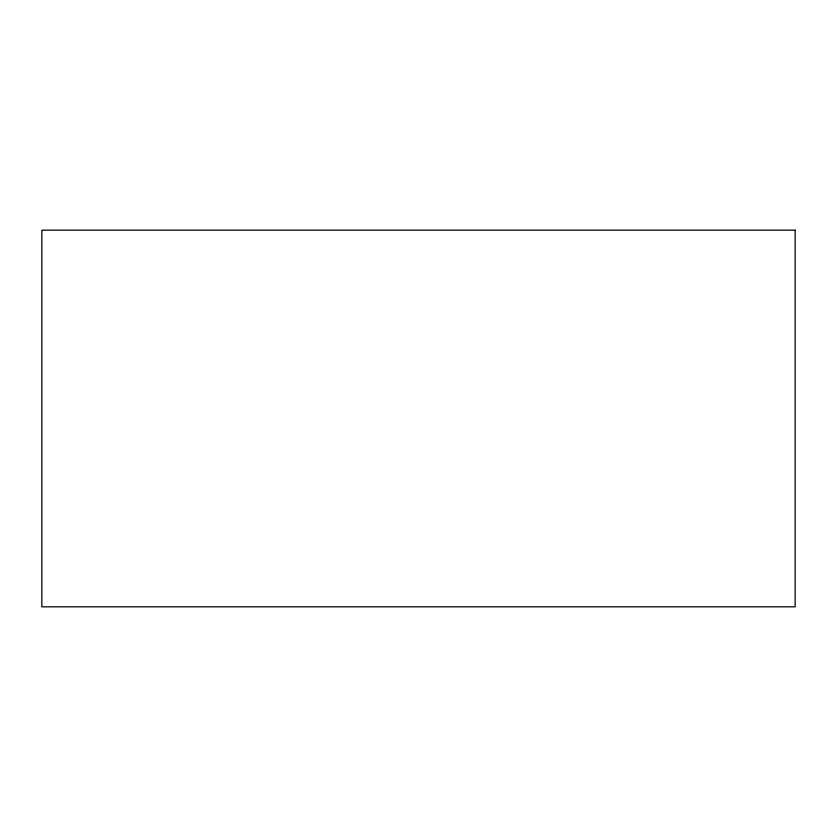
<?xml version="1.0" encoding="UTF-8"?>
<svg xmlns="http://www.w3.org/2000/svg" width="837" height="837" viewBox="0 0 837 837"><rect width="100%" height="100%" fill="white"/><g stroke="black" fill="none" stroke-linecap="round" stroke-linejoin="round"><path stroke-width="1.26" d="M795.15 230.175L41.85 230.175L41.85 606.825L795.15 606.825L795.15 230.175"/></g></svg>
